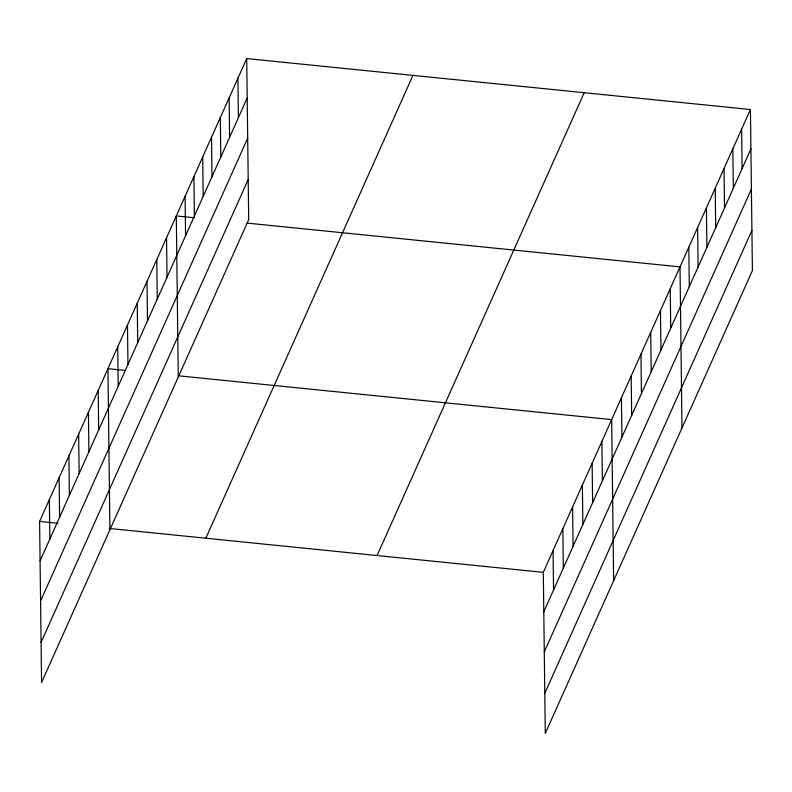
<?xml version="1.0" encoding="UTF-8"?>
<svg xmlns="http://www.w3.org/2000/svg" width="792" height="792" viewBox="0 0 792 792"><rect width="100%" height="100%" fill="white"/><g stroke="black" fill="none" stroke-linecap="round" stroke-linejoin="round"><path stroke-width="1.19" d="M246.728 58.578L248.688 219.651L41.57 682.486L39.6 521.413L246.728 58.578L750.43 109.514L752.4 270.587L545.272 733.422L543.312 572.349L750.43 109.514M40.085 560.845L247.203 98.01M40.57 600.989L247.698 138.155M41.075 642.342L248.203 179.517M205.821 538.223L412.949 75.389M377.081 555.538L584.209 92.704M543.787 611.78L750.915 148.945M544.282 651.925L751.4 189.09M544.787 693.277L751.905 230.442M194.634 217.79L176.299 215.939L178.269 377.022M247.193 223.106L680.011 266.874L681.981 427.957M125.067 370.408L107.95 368.676L109.92 529.749M178.844 375.844L611.662 419.612L613.632 580.684M39.6 521.413L57.935 523.264M109.266 528.452L543.312 572.349M741.629 129.185L742.114 168.617M732.828 148.856L733.313 188.288M724.027 168.518L724.502 207.959M715.226 188.189L715.701 227.631M706.414 207.86L706.9 247.302M697.613 227.532L698.098 266.963M688.812 247.203L689.297 286.635M670.25 288.694L670.725 328.126M660.478 310.513L660.964 349.945M650.717 332.333L651.202 371.765M640.956 354.153L641.431 393.584M631.184 375.972L631.669 415.404M621.423 397.792L621.908 437.224M601.89 441.431L602.375 480.863M592.129 463.251L592.614 502.682M582.367 485.07L582.843 524.502M572.596 506.89L573.081 546.322M562.835 528.709L563.32 568.141M553.073 550.529L553.558 589.961M237.917 78.25L238.402 117.681M229.116 97.921L229.601 137.353M220.315 117.592L220.8 157.024M211.513 137.263L211.999 176.695M202.712 156.935L203.188 196.367M193.911 176.596L194.386 216.038M185.1 196.267L185.585 235.709M166.538 237.758L167.023 277.19M156.776 259.578L157.252 299.01M147.005 281.398L147.49 320.829M137.244 303.217L137.729 342.649M127.482 325.037L127.957 364.468M117.711 346.856L118.196 386.288M98.188 390.496L98.663 429.927M88.427 412.315L88.902 451.747M78.656 434.135L79.141 473.567M68.894 455.954L69.379 495.386M59.133 477.774L59.608 517.206M49.361 499.594L49.846 539.025"/></g></svg>
